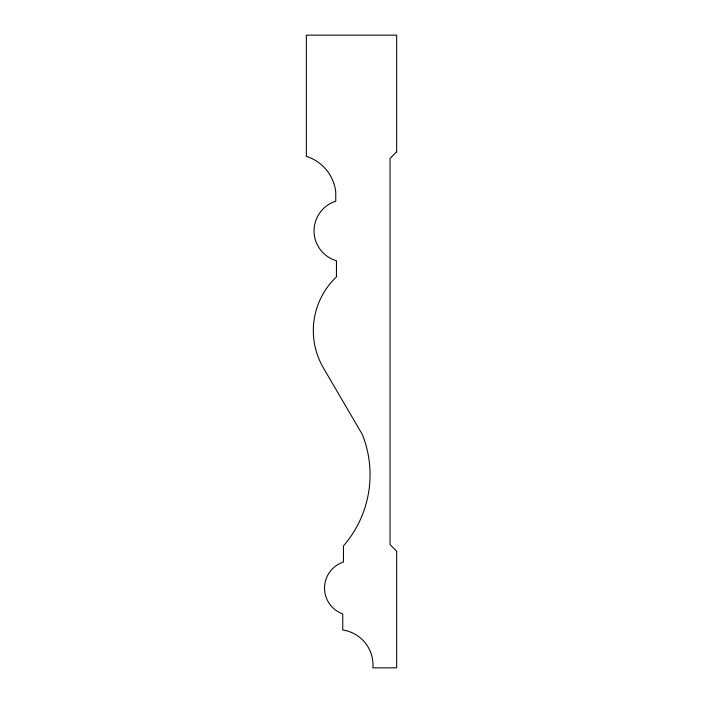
<?xml version="1.0" encoding="UTF-8"?>
<svg xmlns="http://www.w3.org/2000/svg" width="703" height="703" viewBox="0 0 703 703"><rect width="100%" height="100%" fill="white"/><g stroke="black" fill="none" stroke-linecap="round" stroke-linejoin="round"><path stroke-width="1.05" d="M396.659 151.822L390.051 158.43L390.051 544.57L396.659 551.178L396.659 667.85L372.854 667.85A35.264 35.264 0 0 0 342.748 630.011L342.748 613.895A27.382 27.382 0 0 1 343.451 562.048L343.451 545.932A108.614 108.614 0 0 0 362.353 434.533L323.846 368.662A74.008 74.008 0 0 1 336.447 276.877L336.447 260.76A31.134 31.134 0 0 1 335.744 201.207L335.744 192.095A42.259 42.259 0 0 0 306.341 156.365L306.341 35.15L396.659 35.15L396.659 151.822"/></g></svg>
